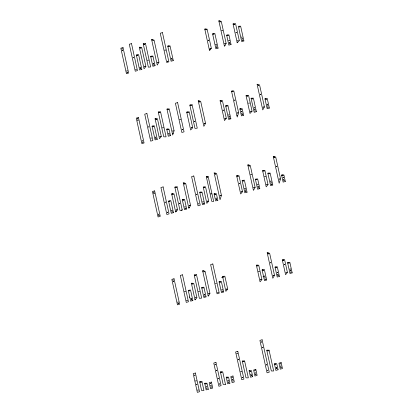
<?xml version="1.0" encoding="UTF-8"?>
<svg xmlns="http://www.w3.org/2000/svg" width="413" height="413" viewBox="0 0 413 413"><rect width="100%" height="100%" fill="white"/><g stroke="black" fill="none" stroke-linecap="round" stroke-linejoin="round"><path stroke-width="0.62" d="M224.12 276.978L221.647 277.629M189.273 297.195L189.753 297.061M263.076 276.633L263.556 276.498M205.24 383.218A0.625 0.372 -17.3 0 1 204.74 383.579M200.279 381.638A0.692 0.413 -17.3 0 1 199.727 382.035M221.089 371.803A0.769 0.459 -17.3 0 1 220.475 372.252M226.866 377.141A0.692 0.413 -17.3 0 1 226.314 377.544M243.02 360.988A0.795 0.475 -17.3 0 1 242.385 361.447M249.741 370.559A0.728 0.434 -17.3 0 1 249.158 370.982M267.521 350.188A0.847 0.506 -17.3 0 1 266.844 350.678M275.13 363.698A0.795 0.475 -17.3 0 1 274.495 364.163M188.901 290.262A0.64 0.382 -17.3 0 1 188.359 290.742M194.931 299.348A1.002 0.599 -17.3 0 1 195.576 299.311M192.251 283.241A0.981 0.589 -17.3 0 1 191.493 283.762M194.946 274.841A0.759 0.454 -17.3 0 1 194.311 275.368M202.458 287.34A0.847 0.506 -17.3 0 1 201.75 287.923M208.054 295.31A1.616 0.965 -17.3 0 1 208.864 295.223M203.459 270.804A1.131 0.676 -17.3 0 1 202.737 271.207M219.907 281.485A0.924 0.552 -17.3 0 1 219.148 282.074M223.469 276.302A0.95 0.568 -17.3 0 1 222.684 276.932M169.18 200.899A0.64 0.382 -17.3 0 1 168.638 201.379M175.51 211.337A1.234 0.733 -17.3 0 1 176.315 211.296M172.608 193.682A1.131 0.676 -17.3 0 1 171.741 194.27M181.529 210.305A0.769 0.459 -17.3 0 1 182.169 209.768M175.54 186.975A0.743 0.444 -17.3 0 1 174.921 187.497M182.944 199.479A0.718 0.428 -17.3 0 1 182.345 199.975M188.695 207.584A1.363 0.811 -17.3 0 1 189.376 207.507M184.1 182.949A1.156 0.692 -17.3 0 1 183.351 183.372M200.527 192.102A0.872 0.521 -17.3 0 1 199.809 192.659M206.98 176.475A0.795 0.475 -17.3 0 1 206.366 176.898M204.11 186.939A0.924 0.552 -17.3 0 1 203.351 187.528M214.843 193.702A0.847 0.506 -17.3 0 1 214.166 194.198M215.137 173.083A1.311 0.78 -17.3 0 1 214.285 173.563M152.856 125.991A0.847 0.506 -17.3 0 1 152.144 126.621M155.923 118.588A0.986 0.589 -17.3 0 1 155.159 119.114M167.43 129.026A0.795 0.475 -17.3 0 1 166.79 129.491M159.046 111.908A0.872 0.521 -17.3 0 1 158.349 112.408M172.386 133.683A2.287 1.363 -17.3 0 1 173.171 133.549M167.714 108.97A0.805 0.48 -17.3 0 1 167.048 109.491M251.925 98.186A0.898 0.537 -17.3 0 1 251.114 98.779M187.497 111.938A0.852 0.506 -17.3 0 1 186.753 112.512M190.574 104.907A0.795 0.475 -17.3 0 1 189.913 105.454M265.657 98.557A0.743 0.444 -17.3 0 1 265.038 99.074M198.999 100.855A1.053 0.63 -17.3 0 1 198.323 101.237M137.054 54.831A0.743 0.444 -17.3 0 1 136.486 55.368M140.048 47.242A0.847 0.506 -17.3 0 1 139.398 47.686M143.848 43.69A0.666 0.398 -17.3 0 1 143.29 44.155M151.349 56.178A0.743 0.444 -17.3 0 1 150.73 56.695M152.273 39.576A0.898 0.537 -17.3 0 1 151.695 39.901M168.478 45.895A0.795 0.475 -17.3 0 1 167.828 46.406M233.82 23.773A0.821 0.49 -17.3 0 1 233.138 24.321M237.083 42.203A1.027 0.614 -17.3 0 1 237.785 42.172M257.253 265.131A0.981 0.589 -17.3 0 1 256.494 265.652M268.016 252.813A1.131 0.676 -17.3 0 1 267.294 253.221M283.184 259.669A0.95 0.568 -17.3 0 1 282.394 260.293M237.609 175.571A1.131 0.676 -17.3 0 1 236.747 176.155M248.657 164.963A1.156 0.692 -17.3 0 1 247.908 165.386M263.448 170.404A0.924 0.552 -17.3 0 1 262.689 170.992M274.253 156.61A1.311 0.78 -17.3 0 1 273.401 157.09M220.929 100.478A0.986 0.589 -17.3 0 1 220.16 101.004M236.943 115.692A2.287 1.363 -17.3 0 1 237.728 115.563M232.271 90.979A0.805 0.48 -17.3 0 1 231.605 91.5M246.84 95.403A0.852 0.506 -17.3 0 1 246.091 95.976M257.898 84.443A1.053 0.63 -17.3 0 1 257.222 84.825M205.504 29.003A0.847 0.506 -17.3 0 1 204.848 29.452M209.35 49.849A1.156 0.692 -17.3 0 1 210.098 49.808M219.479 20.851A0.898 0.537 -17.3 0 1 218.9 21.177M224.254 45.425A1.595 0.95 -17.3 0 1 225.049 45.337M262.704 269.699A0.64 0.382 -17.3 0 1 262.162 270.179M275.817 266.896A0.847 0.506 -17.3 0 1 275.11 267.485M288.419 262.394A0.924 0.552 -17.3 0 1 287.66 262.983M242.761 180.393A0.64 0.382 -17.3 0 1 242.224 180.879M256.081 179.097A0.718 0.428 -17.3 0 1 255.482 179.593M268.667 173.114A0.872 0.521 -17.3 0 1 267.954 173.672M282.332 174.9A0.847 0.506 -17.3 0 1 281.656 175.391M226.438 105.485A0.847 0.506 -17.3 0 1 225.725 106.12M240.567 108.65A0.795 0.475 -17.3 0 1 239.927 109.109M213.284 33.592A0.743 0.444 -17.3 0 1 212.721 34.129M227.356 34.997A0.743 0.444 -17.3 0 1 226.737 35.513M221.44 195.411L220.052 199.691L214.115 172.799L216.603 173.486L221.44 195.411M280.556 178.937L279.167 183.217L273.236 156.326L275.719 157.017L280.556 178.937M174.085 130.787L172.68 135.015L166.945 109.022L169.247 108.862L174.085 130.787M238.642 112.795L237.238 117.029L231.502 91.036L233.804 90.875L238.642 112.795M121.918 48.92L122.393 48.868L121.918 48.92M122.212 50.272L122.692 50.216L122.212 50.272M126.786 70.964L127.266 70.948L126.786 70.964M127.085 72.311L127.565 72.301L127.085 72.311M133.172 57.644L133.647 57.634L133.203 57.603M137.353 55.456L137.834 55.445L137.353 55.456M140.42 48.053L140.895 48.042L140.42 48.053M144.282 44.305L144.762 44.294L144.282 44.305M135.836 69.709L136.311 69.699L135.867 69.668M139.992 67.283L140.466 67.273L139.992 67.283M140.286 68.63L140.766 68.62L140.286 68.63M152.758 40.577L153.233 40.526L152.758 40.577M144.555 66.715L145.03 66.658L144.555 66.715M147.766 60.195L148.246 60.143L147.766 60.195M151.685 56.849L152.165 56.798L151.685 56.849M153.192 63.602L153.672 63.592L153.192 63.602M153.491 64.955L153.972 64.939L153.491 64.955M157.554 62.332L158.034 62.28L157.554 62.332M137.348 118.856L137.823 118.799L137.348 118.856M137.643 120.204L138.123 120.147L137.643 120.204M164.911 50.128L165.386 50.076L164.911 50.128M168.788 46.576L169.268 46.524L168.788 46.576M167.379 61.31L167.854 61.258L167.379 61.31M171.441 58.522L171.916 58.465L171.441 58.522M171.741 59.87L172.216 59.818L171.741 59.87M142.217 140.895L142.697 140.879L142.253 140.854M142.516 142.242L142.996 142.191L142.516 142.242M148.463 126.946L148.943 126.936L148.499 126.905M153.073 126.61L153.548 126.559L153.073 126.61M156.145 119.362L156.62 119.347L156.145 119.362M159.346 112.672L159.821 112.615L159.346 112.672M150.915 138.061L151.395 138.045L150.951 138.014M155.422 137.214L155.902 137.204L155.422 137.214M155.722 138.567L156.197 138.51L155.722 138.567M168.014 109.651L168.494 109.636L168.045 109.61M162.707 127.844L163.181 127.787L162.707 127.844M159.929 136.564L160.409 136.512L159.929 136.564M205.87 29.819L206.345 29.762L205.87 29.819M167.781 129.775L168.261 129.718L167.781 129.775M168.623 133.538L169.103 133.523L168.623 133.538M168.922 134.886L169.402 134.875L168.953 134.844M172.717 130.993L173.197 130.936L172.717 130.993M208.193 40.262L208.668 40.206L208.193 40.262M179.887 119.321L180.362 119.269L179.887 119.321M213.583 34.212L214.063 34.202L213.619 34.171M153.538 192.221L154.013 192.205L153.538 192.221M219.964 21.853L220.444 21.837L219.964 21.853M210.005 48.476L210.48 48.424L210.005 48.476M153.832 193.568L154.312 193.558L153.832 193.568M187.869 112.604L188.349 112.553L187.869 112.604M190.889 105.542L191.364 105.532L190.889 105.542M182.174 129.692L182.649 129.636L182.174 129.692M215.844 44.325L216.319 44.274L215.844 44.325M221.9 30.624L222.375 30.614L221.9 30.624M216.221 46.044L216.701 46.029L216.252 45.998M216.52 47.392L216.995 47.381L216.52 47.392M199.402 101.928L199.882 101.913L199.402 101.928M191.234 127.829L191.709 127.772L191.234 127.829M194.394 121.412L194.874 121.396L194.394 121.412M227.692 35.673L228.172 35.621L227.692 35.673M158.406 214.259L158.886 214.249L158.442 214.218M224.765 43.608L225.24 43.551L224.765 43.608M158.706 215.607L159.186 215.555L158.706 215.607M165.081 202.194L165.556 202.138L165.081 202.194M234.264 24.563L234.739 24.553L234.264 24.563M228.823 40.711L229.303 40.655L228.823 40.711M229.205 42.425L229.68 42.415L229.236 42.384M229.499 43.773L229.979 43.763L229.499 43.773M169.573 201.425L170.048 201.415L169.604 201.384M172.701 194.456L173.181 194.446L172.701 194.456M235.993 32.57L236.468 32.513L235.993 32.57M175.881 187.6L176.356 187.543L175.881 187.6M167.311 212.308L167.792 212.256L167.311 212.308M239.38 26.907L239.86 26.855L239.38 26.907M204.177 123.472L204.657 123.461L204.177 123.472M171.612 210.578L172.087 210.527L171.612 210.578M237.707 40.35L238.187 40.335L237.738 40.309M171.906 211.931L172.386 211.874L171.906 211.931M184.43 183.991L184.91 183.94L184.43 183.991M241.657 37.134L242.132 37.124L241.688 37.093M242.033 38.848L242.514 38.796L242.033 38.848M176.134 209.943L176.609 209.887L176.134 209.943M242.333 40.2L242.808 40.144L242.333 40.2M179.381 203.475L179.861 203.418L179.381 203.475M221.146 101.247L221.621 101.195L221.146 101.247M183.305 200.104L183.785 200.052L183.305 200.104M184.812 206.903L185.292 206.887L184.848 206.861M223.113 110.194L223.588 110.178L223.113 110.194M185.112 208.25L185.592 208.198L185.112 208.25M226.654 106.11L227.129 106.053L226.654 106.11M232.571 91.66L233.051 91.65L232.571 91.66M189.19 205.566L189.67 205.55L189.19 205.566M224.935 118.454L225.41 118.438L224.935 118.454M196.485 194.564L196.965 194.508L196.485 194.564M228.626 114.995L229.101 114.943L228.626 114.995M234.45 100.199L234.93 100.147L234.45 100.199M229.003 116.714L229.483 116.698L229.003 116.714M229.303 118.061L229.778 118.051L229.303 118.061M200.775 192.788L201.255 192.778L200.775 192.788M207.166 177.208L207.641 177.156L207.166 177.208M204.311 187.605L204.786 187.554L204.311 187.605M198.539 203.883L199.02 203.872L198.576 203.841M237.274 113.002L237.754 112.95L237.274 113.002M202.788 201.895L203.268 201.88L202.788 201.895M172.928 280.097L173.403 280.081L172.959 280.05M203.088 203.242L203.563 203.227L203.088 203.242M173.223 281.444L173.703 281.434L173.223 281.444M215.338 174.131L215.813 174.121L215.369 174.09M240.918 109.393L241.399 109.342L240.918 109.393M247.211 96.069L247.686 96.017L247.211 96.069M241.383 111.443L241.863 111.386L241.383 111.443M207.311 201.198L207.785 201.146L207.311 201.198M241.76 113.157L242.24 113.147L241.76 113.157M210.852 193.909L211.327 193.857L210.852 193.909M242.059 114.509L242.539 114.494L242.059 114.509M248.771 103.136L249.251 103.085L248.771 103.136M252.1 98.877L252.575 98.867L252.131 98.836M215.152 194.435L215.627 194.378L215.152 194.435M258.301 85.517L258.775 85.501L258.332 85.476M215.994 198.214L216.469 198.163L215.994 198.214M216.288 199.562L216.768 199.551L216.288 199.562M250.572 111.293L251.052 111.278L250.572 111.293M177.796 302.135L178.277 302.084L177.796 302.135M178.096 303.483L178.576 303.431L178.096 303.483M220.072 195.54L220.547 195.488L220.072 195.54M254.14 107.886L254.62 107.834L254.14 107.886M260.257 94.288L260.732 94.236L260.257 94.288M254.522 109.605L254.997 109.59L254.522 109.605M254.816 110.952L255.296 110.937L254.852 110.911M184.787 291.48L185.261 291.428L184.787 291.48M189.319 290.835L189.799 290.778L189.319 290.835M195.272 275.492L195.752 275.435L195.272 275.492M192.468 284.02L192.948 284.005L192.504 283.979M186.769 300.463L187.244 300.406L186.769 300.463M265.987 99.218L266.468 99.208L265.987 99.218M263.076 107.06L263.551 107.008L263.076 107.06M237.707 176.346L238.182 176.289L237.707 176.346M191.002 298.454L191.477 298.403L191.002 298.454M267.123 104.267L267.598 104.215L267.123 104.267M191.302 299.807L191.777 299.75L191.302 299.807M267.5 105.986L267.98 105.976L267.5 105.986M203.846 271.852L204.327 271.8L203.846 271.852M267.8 107.334L268.274 107.323L267.83 107.292M239.339 183.671L239.814 183.661L239.37 183.63M195.519 297.768L195.999 297.758L195.55 297.727M198.761 291.304L199.242 291.253L198.761 291.304M243.154 180.925L243.629 180.909L243.154 180.925M248.987 166.005L249.467 165.99L248.987 166.005M202.706 287.975L203.181 287.964L202.706 287.975M241.135 191.828L241.615 191.818L241.135 191.828M244.816 188.359L245.291 188.307L244.816 188.359M204.203 294.779L204.683 294.722L204.203 294.779M250.887 174.611L251.367 174.554L250.887 174.611M245.193 190.078L245.668 190.063L245.193 190.078M204.502 296.126L204.982 296.075L204.502 296.126M245.492 191.425L245.967 191.415L245.492 191.425M208.606 293.411L209.081 293.354L208.606 293.411M215.762 283.628L216.236 283.617L215.792 283.586M256.442 179.727L256.922 179.67L256.442 179.727M253.747 187.574L254.227 187.523L253.747 187.574M257.573 184.807L258.048 184.75L257.573 184.807M220.108 282.162L220.583 282.146L220.139 282.115M263.649 171.07L264.129 171.018L263.649 171.07M257.949 186.521L258.43 186.511L257.949 186.521M258.249 187.874L258.724 187.858L258.28 187.827M217.765 292.703L218.24 292.647L217.765 292.703M264.852 176.527L265.332 176.511L264.852 176.527M221.807 289.874L222.287 289.818L221.807 289.874M222.106 291.222L222.586 291.165L222.106 291.222M274.454 157.663L274.934 157.606L274.454 157.663M268.92 173.801L269.395 173.749L268.92 173.801M266.648 184.663L267.128 184.611L266.648 184.663M226.329 289.162L226.804 289.11L226.329 289.162M194.487 375.241L194.967 375.185L194.487 375.241M270.551 181.188L271.031 181.137L270.551 181.188M276.395 166.403L276.87 166.346L276.395 166.403M270.933 182.907L271.408 182.892L270.933 182.907M271.227 184.255L271.708 184.203L271.227 184.255M195.741 380.936L196.221 380.884L195.741 380.936M196.495 384.384L196.97 384.374L196.495 384.384M279.188 179.066L279.668 179.015L279.188 179.066M197.75 390.084L198.23 390.027L197.75 390.084M200.718 382.355L201.198 382.304L200.718 382.355M282.642 175.628L283.117 175.618L282.642 175.628M283.101 177.693L283.581 177.678L283.101 177.693M283.478 179.407L283.958 179.397L283.514 179.366M283.777 180.76L284.258 180.703L283.777 180.76M205.741 383.94L206.216 383.925L205.741 383.94M206.392 386.893L206.867 386.878L206.392 386.893M215.059 364.664L215.534 364.612L215.059 364.664M206.686 388.241L207.166 388.23L206.722 388.199M210.289 383.398L210.769 383.383L210.325 383.357M216.314 370.363L216.794 370.306L216.314 370.363M210.79 385.665L211.27 385.654L210.826 385.623M257.475 265.905L257.949 265.895L257.475 265.905M211.089 387.017L211.57 387.002L211.089 387.017M258.724 271.589L259.204 271.578L258.724 271.589M218.054 378.308L218.534 378.293L218.054 378.308M221.451 372.521L221.931 372.469L221.451 372.521M268.404 253.866L268.884 253.809L268.404 253.866M263.122 270.267L263.602 270.216L263.122 270.267M219.313 384.002L219.788 383.992L219.313 384.002M260.52 279.658L261.001 279.642L260.52 279.658M264.428 276.173L264.903 276.121L264.428 276.173M270.376 262.787L270.851 262.771L270.407 262.74M264.805 277.892L265.285 277.877L264.836 277.851M265.105 279.24L265.58 279.188L265.105 279.24M227.3 377.859L227.78 377.849L227.3 377.859M236.907 353.585L237.387 353.533L236.907 353.585M227.955 380.812L228.43 380.76L227.955 380.812M228.25 382.164L228.73 382.108L228.25 382.164M238.167 359.284L238.642 359.269L238.167 359.284M231.853 377.317L232.333 377.265L231.853 377.317M232.354 379.588L232.834 379.573L232.385 379.547M276.065 267.536L276.54 267.485L276.065 267.536M273.163 275.419L273.638 275.368L273.163 275.419M232.653 380.936L233.128 380.884L232.653 380.936M277.185 272.621L277.665 272.606L277.185 272.621M243.36 361.705L243.84 361.654L243.36 361.705M277.562 274.335L278.042 274.284L277.562 274.335M283.354 260.355L283.829 260.34L283.354 260.355M277.861 275.688L278.341 275.631L277.861 275.688M240.898 371.726L241.378 371.715L240.898 371.726M284.252 264.428L284.727 264.377L284.252 264.428M242.157 377.42L242.632 377.41L242.157 377.42M288.62 263.071L289.1 263.055L288.62 263.071M286.039 272.523L286.514 272.513L286.07 272.482M261.192 342.021L261.672 341.964L261.192 342.021M250.144 371.277L250.624 371.266L250.144 371.277M289.941 269.064L290.422 269.054L289.941 269.064M290.324 270.783L290.798 270.727L290.324 270.783M250.794 374.235L251.274 374.178L250.794 374.235M290.618 272.131L291.098 272.079L290.618 272.131M251.094 375.582L251.574 375.531L251.094 375.582M262.451 347.715L262.931 347.705L262.451 347.715M254.697 370.735L255.177 370.683L254.697 370.735M255.198 373.006L255.678 372.996L255.229 372.965M255.497 374.354L255.972 374.302L255.497 374.354M267.815 350.905L268.295 350.854L267.815 350.905M266.225 364.865L266.7 364.813L266.225 364.865M267.479 370.564L267.96 370.549L267.51 370.523M275.471 364.421L275.946 364.405L275.502 364.38M276.121 367.374L276.602 367.322L276.121 367.374M276.421 368.721L276.896 368.67L276.421 368.721M280.019 363.879L280.499 363.827L280.019 363.879M280.52 366.145L281 366.094L280.52 366.145M280.819 367.498L281.299 367.441L280.819 367.498M205.55 123.404L203.862 126.326L198.188 100.622L200.682 101.345L205.55 123.404M190.563 205.457L188.87 208.379L183.207 182.696L185.695 183.398L190.563 205.457M264.449 106.993L262.756 109.915L257.082 84.211L259.581 84.933L264.449 106.993M255.12 187.471L253.427 190.393L247.764 164.71L250.252 165.406L255.12 187.471M158.943 62.162L157.25 65.084L151.581 39.374L154.075 40.102L158.943 62.162M226.148 43.437L224.46 46.354L218.787 20.65L221.28 21.373L226.148 43.437M209.954 293.333L208.26 296.255L202.592 270.551L205.085 271.274L209.954 293.333M274.511 275.347L272.817 278.269L267.149 252.56L269.643 253.283L274.511 275.347M227.708 289.095L225.865 291.351L222.561 276.374L224.858 276.194L227.708 289.095M287.417 272.456L285.579 274.712L282.275 259.736L284.567 259.56L287.417 272.456M161.323 136.466L159.48 138.696L155.035 118.541L157.399 118.67L161.323 136.466M226.324 118.35L224.481 120.581L220.036 100.426L222.4 100.56L226.324 118.35M196.903 297.711L195.06 299.936L191.364 283.189L193.728 283.328L196.903 297.711M261.904 279.596L260.061 281.821L256.365 265.079L258.734 265.213L261.904 279.596M145.897 66.555L144.049 68.759L139.289 47.19L141.659 47.345L145.897 66.555M211.348 48.316L209.499 50.525L204.74 28.956L207.109 29.111L211.348 48.316M208.694 201.167L206.846 203.372L203.232 186.991L205.54 186.862L208.694 201.167M268.037 184.632L266.189 186.836L262.57 170.455L264.878 170.326L268.037 184.632M177.523 209.871L175.67 212.06L171.596 193.609L173.971 193.78L177.523 209.871M242.524 191.756L240.671 193.945L236.597 175.499L238.972 175.67L242.524 191.756M239.277 40.51L237.217 42.802L233.035 23.84L235.549 23.629L239.277 40.51M192.721 127.731L190.656 130.007L186.686 112L189.206 111.799L192.721 127.731M252.059 111.195L249.999 113.472L246.024 95.465L248.543 95.269L252.059 111.195M162.448 32.606L160.244 33.221L166.697 62.451L168.896 61.836L162.448 32.606M131.494 43.618L129.29 44.232L135.247 71.217L137.446 70.602L131.494 43.618M123.022 47.567L120.823 48.182L126.445 73.669L128.644 73.055L123.022 47.567M141.85 69.374L139.646 69.988L136.331 54.95L138.582 54.573L141.85 69.374M155.051 65.698L152.851 66.307L150.631 56.256L152.913 56.003L155.051 65.698M173.3 60.613L171.096 61.222L167.724 45.936L170.032 45.812L173.3 60.613M218.079 48.135L215.88 48.744L212.561 33.711L214.812 33.334L218.079 48.135M231.058 44.516L228.859 45.131L226.639 35.079L228.921 34.826L231.058 44.516M243.892 40.939L241.693 41.553L238.316 26.267L240.624 26.143L243.892 40.939M177.605 102.615L175.406 103.224L181.854 132.459L184.059 131.845L177.605 102.615M146.925 113.549L144.726 114.164L150.678 141.148L152.877 140.534L146.925 113.549M138.453 117.504L136.254 118.113L141.876 143.6L144.075 142.986L138.453 117.504M157.281 139.305L155.076 139.919L152.036 126.13L154.286 125.748L157.281 139.305M170.481 135.629L168.282 136.238L166.692 129.026L169.025 129.032L170.481 135.629M230.862 118.805L228.663 119.419L225.617 105.625L227.868 105.248L230.862 118.805M243.618 115.248L241.419 115.862L239.824 108.645L242.163 108.65L243.618 115.248M256.375 111.696L254.176 112.305L251.073 98.237L253.381 98.108L256.375 111.696M269.359 108.077L267.159 108.691L264.94 98.64L267.221 98.382L269.359 108.077M193.795 175.979L191.596 176.594L198.044 205.824L200.243 205.209L193.795 175.979M163.114 186.913L160.91 187.528L166.867 214.512L169.067 213.898L163.114 186.913M154.643 190.868L152.438 191.477L158.065 216.964L160.265 216.35L154.643 190.868M173.47 212.669L171.266 213.284L168.556 201.007L170.806 200.615L173.47 212.669M186.671 208.993L184.472 209.608L182.252 199.556L184.534 199.298L186.671 208.993M204.647 203.986L202.447 204.595L199.701 192.148L202.009 192.019L204.647 203.986M217.847 200.305L215.648 200.919L214.058 193.702L216.391 193.707L217.847 200.305M247.051 192.169L244.847 192.783L242.142 180.502L244.388 180.109L247.051 192.169M259.808 188.612L257.609 189.226L255.389 179.175L257.671 178.922L259.808 188.612M272.786 184.998L270.587 185.607L267.841 173.161L270.148 173.032L272.786 184.998M285.337 181.498L283.137 182.112L281.547 174.9L283.881 174.9L285.337 181.498M212.814 263.959L210.615 264.573L217.062 293.803L219.267 293.189L212.814 263.959M182.505 274.79L180.305 275.404L186.258 302.388L188.457 301.774L182.505 274.79M174.033 278.744L171.834 279.353L177.456 304.84L179.655 304.226L174.033 278.744M192.861 300.545L190.656 301.16L188.276 290.365L190.527 289.988L192.861 300.545M206.061 296.87L203.862 297.484L201.642 287.433L203.924 287.174L206.061 296.87M223.665 291.965L221.466 292.574L219.029 281.532L221.337 281.403L223.665 291.965M266.664 279.983L264.465 280.597L262.079 269.803L264.335 269.426L266.664 279.983M279.42 276.426L277.221 277.04L275.001 266.989L277.283 266.736L279.42 276.426M292.177 272.874L289.978 273.483L287.541 262.441L289.849 262.317L292.177 272.874M262.105 339.78L259.906 340.389L267.061 372.831L269.261 372.216L262.105 339.78M237.821 351.344L235.616 351.959L241.739 379.692L243.938 379.077L237.821 351.344M215.968 362.423L213.769 363.037L218.895 386.269L221.094 385.659L215.968 362.423M195.395 373.001L193.196 373.61L197.331 392.35L199.531 391.736L195.395 373.001M255.817 369.403L253.618 370.017L254.94 376.011L257.139 375.396L255.817 369.403M232.973 375.985L230.774 376.594L232.096 382.593L234.3 381.979L232.973 375.985M281.145 362.542L278.94 363.156L280.267 369.155L282.466 368.541L281.145 362.542M211.415 382.061L209.21 382.675L210.537 388.669L212.736 388.06L211.415 382.061M252.741 376.625L250.541 377.239L249.065 370.554L251.403 370.564L252.741 376.625M229.896 383.207L227.697 383.816L226.221 377.136L228.559 377.146L229.896 383.207M278.068 369.764L275.863 370.378L274.392 363.698L276.731 363.708L278.068 369.764M208.333 389.283L206.133 389.898L204.662 383.218L206.996 383.223L208.333 389.283M145.479 43.499L143.203 43.763L148.37 67.185L150.652 66.921L145.479 43.499M177.1 186.795L174.823 187.058L179.991 210.48L182.272 210.217L177.1 186.795M196.495 274.671L194.213 274.924L199.381 298.346L201.663 298.093L196.495 274.671M192.091 104.747L189.81 104.99L194.977 128.407L197.259 128.164L192.091 104.747M269.075 350.193L266.736 350.183L271.326 370.982L273.664 370.993L269.075 350.193M244.62 360.993L242.281 360.983L246.003 377.843L248.337 377.849L244.62 360.993M201.978 381.643L199.639 381.633L201.596 390.502L203.934 390.512L201.978 381.643M225.498 384.431L223.159 384.42L220.372 371.798L222.71 371.814L225.498 384.431M160.58 111.923L158.241 111.902L163.739 136.832L166.083 136.853L160.58 111.923M208.162 176.542L206.263 176.434L211.761 201.363L213.666 201.472L208.162 176.542"/></g></svg>
